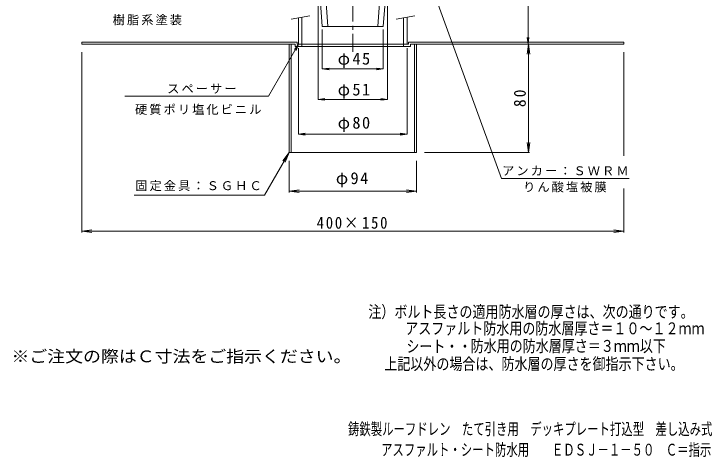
# Model space of a CAD drawing. Units: millimetres, scale not verified. Extents: x -286 to 229, y -348 to 411.
# Drawn here: x -286 to 229, y -348 to -21 of the extents above; entities that cross this region are included whole.
import ezdxf
from ezdxf.enums import TextEntityAlignment as Align

# ---------------------------------------------------------------- set-up
doc = ezdxf.new("R2010")
doc.units = ezdxf.units.MM
doc.header["$LTSCALE"] = 3
doc.linetypes.add('CHAIN1', pattern=[8, 5, -1, 1, -1])
for name, color, linetype, lineweight in [('0-1_躯体', 2, 'Continuous', 9), ('0-3_建具', 4, 'Continuous', 9), ('0-4_その他', 7, 'Continuous', 9), ('0-5_寸法', 7, 'Continuous', 9), ('0-A', 2, 'Continuous', 9)]:
    doc.layers.add(name, color=color, linetype=linetype, lineweight=lineweight)
doc.layers.add('F-4_F-4ﾚｲﾔ', color=6, linetype='Continuous')
doc.layers.add('F-5_F-5ﾚｲﾔ', color=6, linetype='Continuous')
doc.styles.add('ＭＳ ゴシック', font='')
doc.styles.get('ＭＳ ゴシック').set_extended_font_data('MS Gothic')

msp = doc.modelspace()

# ---------------------------------------------------------------- linework, layer by layer
at = {"layer": '0-1_躯体', "color": 3, "linetype": 'CHAIN1'}
msp.add_line((-36.259, 108.319), (-36.259, -48.995), dxfattribs=at)
at = {"layer": '0-1_躯体', "color": 3}
for p, q in [((-57.999, 15.193), (-54.749, -30.307)), ((-14.519, 15.193), (-17.769, -30.307)), ((-61.56, 8.908), (-58.759, -30.307)), ((-10.958, 8.906), (-13.759, -30.307)), ((-13.759, -30.307), (-58.759, -30.307))]:
    msp.add_line(p, q, dxfattribs=at)
at = {"layer": '0-3_建具', "color": 7}
for p, q in [((-81.678, -24.902), (-67.891, -22.471)), ((-4.178, -24.902), (9.609, -22.471))]:
    msp.add_line(p, q, dxfattribs=at)
at = {"layer": '0-3_建具'}
for p, q in [((-76.259, -23.946), (-76.259, -43.307)), ((-73.759, -23.505), (-73.759, -43.307)), ((1.241, -23.946), (1.241, -43.307)), ((3.741, -23.505), (3.741, -43.307)), ((-76.259, -43.307), (3.741, -43.307))]:
    msp.add_line(p, q, dxfattribs=at)
at = {"layer": '0-4_その他'}
for p, q in [((93.038, -43.307), (93.038, 36.693)), ((-61.759, -84.068), (-61.759, 0.383)), ((-10.759, -84.068), (-10.759, 0.383)), ((-58.759, -61.591), (-58.759, -32.451)), ((-13.759, -61.591), (-13.759, -32.451)), ((93.038, -43.307), (92.385, -38.35)), ((93.038, -43.307), (93.69, -38.35)), ((-76.259, -109.646), (-76.259, -46.208)), ((3.741, -109.646), (3.741, -46.208)), ((93.638, -43.307), (9.57, -43.307)), ((93.248, -43.307), (92.269, -50.743)), ((93.248, -123.307), (93.248, -43.307)), ((93.248, -43.307), (94.227, -50.743)), ((-236.259, -182.195), (-236.259, -49.307)), ((163.741, -125.637), (163.741, -49.307)), ((-58.759, -61.591), (-53.802, -60.939)), ((-58.759, -61.591), (-13.759, -61.591)), ((-58.759, -61.591), (-53.802, -62.244)), ((-13.759, -61.591), (-18.716, -60.939)), ((-13.759, -61.591), (-18.716, -62.244)), ((-61.759, -84.068), (-56.802, -83.415)), ((-61.759, -84.068), (-10.759, -84.068)), ((-61.759, -84.068), (-56.802, -84.72)), ((-10.759, -84.068), (-15.716, -83.415)), ((-10.759, -84.068), (-15.716, -84.72)), ((-76.259, -109.646), (-71.302, -108.993)), ((-76.259, -109.646), (3.741, -109.646)), ((-76.259, -109.646), (-71.302, -110.298)), ((3.741, -109.646), (-1.216, -108.993)), ((3.741, -109.646), (-1.216, -110.298)), ((93.248, -123.307), (92.269, -115.872)), ((93.248, -123.307), (94.227, -115.872)), ((94.148, -123.307), (16.741, -123.307)), ((-83.259, -152.665), (-83.259, -129.307)), ((10.741, -152.665), (10.741, -129.307)), ((-83.259, -151.765), (-75.823, -150.786)), ((-83.259, -151.765), (10.741, -151.765)), ((-83.259, -151.765), (-75.823, -152.744)), ((10.741, -151.765), (3.305, -150.786)), ((10.741, -151.765), (3.305, -152.744)), ((163.741, -182.195), (163.741, -149.652)), ((-236.259, -181.295), (-228.823, -180.316)), ((-236.259, -181.295), (163.741, -181.295)), ((-236.259, -181.295), (-228.823, -182.274)), ((163.741, -181.295), (156.305, -180.316)), ((163.741, -181.295), (156.305, -182.274))]:
    msp.add_line(p, q, dxfattribs=at)
at = {"layer": '0-5_寸法'}
for p, q in [((25.741, -11.307), (73.424, -142.316)), ((-76.259, -43.307), (-98.432, -81.713)), ((-76.259, -43.307), (-79.303, -47.274)), ((-76.259, -43.307), (-78.172, -47.927)), ((-98.432, -81.713), (-204.461, -81.713)), ((-83.259, -123.307), (-101.312, -154.576)), ((-83.259, -123.307), (-87.824, -129.258)), ((-83.259, -123.307), (-86.129, -130.237)), ((167.681, -142.316), (73.424, -142.316)), ((-101.312, -154.576), (-197.472, -154.576))]:
    msp.add_line(p, q, dxfattribs=at)
at = {"layer": '0-A'}
for p, q in [((-77.259, -41.707), (-236.259, -41.707)), ((-236.259, -43.307), (-236.259, -41.707)), ((-78.859, -43.307), (-236.259, -43.307)), ((-81.659, -43.307), (-81.659, -123.307)), ((-78.859, -43.307), (-78.859, -44.907)), ((-36.259, -44.907), (-78.859, -44.907)), ((-77.259, -41.707), (-77.259, -43.307)), ((-73.759, -43.307), (-77.259, -43.307)), ((-73.759, -43.307), (-73.759, -44.907)), ((-36.259, -44.907), (6.341, -44.907)), ((1.241, -43.307), (1.241, -44.907)), ((1.241, -43.307), (4.741, -43.307)), ((4.741, -41.707), (4.741, -43.307)), ((4.741, -41.707), (163.741, -41.707)), ((6.341, -43.307), (6.341, -44.907)), ((6.341, -43.307), (163.741, -43.307)), ((9.141, -43.307), (9.141, -123.307)), ((163.741, -43.307), (163.741, -41.707))]:
    msp.add_line(p, q, dxfattribs=at)
for points in [[(-83.259, -43.307), (-83.259, -123.307), (-36.259, -123.307)], [(10.741, -43.307), (10.741, -123.307), (-36.259, -123.307)]]:
    msp.add_lwpolyline(points, dxfattribs=at)

# ---------------------------------------------------------------- texts
at = {"layer": '0-4_その他', "color": 2, "char_height": 8.798, "attachment_point": 7, "style": 'ＭＳ ゴシック'}
for s, insert in [('\\T1.19;φ45', (-47.411, -60.782)), ('\\T1.19;φ51', (-47.411, -83.527)), ('\\T1.19;φ80', (-47.411, -107.995)), ('\\T1.19;φ94', (-48.778, -148.895)), ('\\T1.24;\\W0.9;400×150', (-62.884, -179.495))]:
    msp.add_mtext(s, dxfattribs=dict(at, insert=insert))
at = {"layer": '0-4_その他', "color": 2, "insert": (91.448, -89.682), "char_height": 8.798, "attachment_point": 7, "rotation": 90, "style": 'ＭＳ ゴシック'}
msp.add_mtext('\\T1.27;\\W0.95;80', dxfattribs=at)
at = {"layer": '0-5_寸法', "char_height": 6.598, "attachment_point": 7, "style": 'ＭＳ ゴシック'}
for s, insert in [('\\T1.17;樹脂系塗装', (-213.381, -29.42)), ('\\T1.17;スペーサー', (-173.18, -79.782)), ('\\T1.17;硬質ポリ塩化ビニル', (-196.922, -95.467)), ('\\T1.17;アンカー：ＳＷＲＭ', (73.879, -140.302)), ('\\T1.17;固定金具：ＳＧＨＣ', (-196.728, -151.709)), ('\\T1.17;りん酸塩被膜', (89.377, -152.63))]:
    msp.add_mtext(s, dxfattribs=dict(at, insert=insert))
at = {"layer": 'F-4_F-4ﾚｲﾔ', "style": 'ＭＳ ゴシック', "width": 0.7}
for s, p in [('鋳鉄製ルーフドレン\u3000たて引き用\u3000デッキプレート打込型\u3000差し込み式', (-39.797, -334.09)), ('アスファルト・シート防水用\u3000\u3000ＥＤＳＪ－１－５０\u3000Ｃ＝指示', (-15.401, -349.38))]:
    msp.add_text(s, height=8.798, dxfattribs=at).set_placement(p, align=Align.BOTTOM_LEFT)
at = {"layer": 'F-5_F-5ﾚｲﾔ', "style": 'ＭＳ ゴシック', "width": 0.8}
for s, p in [('注）ボルト長さの適用防水層の厚さは、次の通りです。', (-24.801, -247.69)), ('\u3000\u3000\u3000アスファルト防水用の防水層厚さ＝１０～１２ｍｍ', (-26.401, -259.914)), ('シート・・', (3.266, -273.207)), ('防水用の防水層厚さ＝３ｍｍ以下', (50.657, -272.9)), ('\u3000上記以外の場合は、防水層の厚さを御指示下さい。', (-22.602, -286.107))]:
    msp.add_text(s, height=8.798, dxfattribs=at).set_placement(p, align=Align.BOTTOM_LEFT)
at = {"layer": 'F-5_F-5ﾚｲﾔ', "color": 2, "style": 'ＭＳ ゴシック', "width": 1.1}
msp.add_text('※ご注文の際はＣ寸法をご指示ください。', height=8.798, dxfattribs=at).set_placement((-288.082, -280.558), align=Align.BOTTOM_LEFT)

doc.saveas('drawing.dxf')
